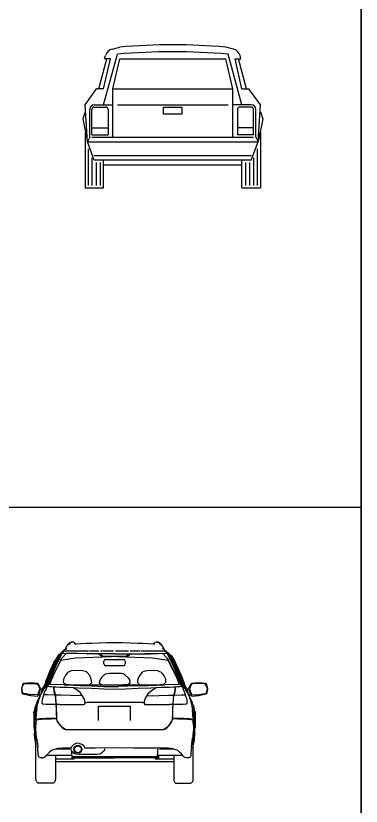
# Model space of a CAD drawing. Header units: millimetres. Extents: x 1343 to 64046, y 44602 to 77982.
# Drawn here: x 60244 to 64046, y 61253 to 69954 of the extents above; entities that cross this region are included whole.
import ezdxf

# ---------------------------------------------------------------- set-up
doc = ezdxf.new("R2010")
doc.units = ezdxf.units.MM
doc.layers.add('www.cad-blocks.net', color=7, linetype='Continuous')

# ---------------------------------------------------------------- blocks, each defined once
blk = doc.blocks.new('A$C6B9B52A8')
for p, q in [((323, 1528.5), (406.4, 1549.4)), ((1658.2, 1528.5), (1574.8, 1549.4)), ((177.8, 1092.2), (266.7, 1422.4)), ((228.6, 914.4), (381, 1473.2)), ((228.6, 1092.2), (304.8, 1422.4)), ((240.5, 1422.4), (249.5, 1456.2)), ((304.8, 1422.4), (240.5, 1422.4)), ((330.2, 1092.2), (406.4, 1422.4)), ((406.4, 1422.4), (1574.8, 1422.4)), ((1651, 1092.2), (1574.8, 1422.4)), ((1752.6, 914.4), (1600.2, 1473.2)), ((1752.6, 1092.2), (1676.4, 1422.4)), ((1676.4, 1422.4), (1740.7, 1422.4)), ((1803.4, 1092.2), (1714.5, 1422.4)), ((1740.7, 1422.4), (1731.7, 1456.2)), ((25.4, 914.4), (152.4, 1092.2)), ((228.6, 1092.2), (152.4, 1092.2)), ((330.2, 558.8), (330.2, 1092.2)), ((330.2, 1092.2), (1651, 1092.2)), ((1651, 558.8), (1651, 1092.2)), ((1752.6, 1092.2), (1828.8, 1092.2)), ((1955.8, 914.4), (1828.8, 1092.2)), ((50.8, 508), (25.4, 914.4)), ((127, 914.4), (330.2, 914.4)), ((127, 889), (254, 889)), ((381, 914.4), (1600.2, 914.4)), ((889, 889), (1092.2, 889)), ((889, 812.8), (889, 889)), ((1092.2, 889), (1092.2, 812.8)), ((1854.2, 914.4), (1651, 914.4)), ((1854.2, 889), (1727.2, 889)), ((1930.4, 508), (1955.8, 914.4)), ((25.4, 838.2), (0, 762)), ((76.2, 558.8), (76.2, 863.6)), ((101.6, 584.2), (101.6, 863.6)), ((279.4, 863.6), (279.4, 584.2)), ((1092.2, 812.8), (889, 812.8)), ((1701.8, 863.6), (1701.8, 584.2)), ((1879.6, 584.2), (1879.6, 863.6)), ((1905, 558.8), (1905, 863.6)), ((1955.8, 838.2), (1981.2, 762)), ((0, 762), (50.8, 508)), ((1981.2, 762), (1930.4, 508)), ((25.4, 609.6), (25.4, 0)), ((101.6, 660.4), (279.4, 660.4)), ((1879.6, 660.4), (1701.8, 660.4)), ((1955.8, 609.6), (1955.8, 0)), ((76.2, 558.8), (50.8, 508)), ((101.6, 584.2), (279.4, 584.2)), ((101.6, 558.8), (1879.6, 558.8)), ((1879.6, 584.2), (1701.8, 584.2)), ((1905, 558.8), (1930.4, 508)), ((127, 304.8), (50.8, 508)), ((50.8, 508), (1930.4, 508)), ((1854.2, 304.8), (1930.4, 508)), ((60.6, 431.8), (60.6, 25.4)), ((127, 355.6), (1854.2, 355.6)), ((1920.2, 431.8), (1920.2, 25.4)), ((98.5, 330.2), (98.5, 25.4)), ((1854.2, 304.8), (127, 304.8)), ((148.8, 279.4), (148.8, 25.4)), ((193, 279.4), (193, 25.4)), ((228.6, 0), (228.6, 304.8)), ((1752.6, 0), (1752.6, 304.8)), ((1790.9, 279.4), (1790.9, 25.4)), ((1835.5, 279.4), (1835.5, 25.4)), ((1879.6, 330.2), (1879.6, 25.4)), ((228.6, 254), (1752.6, 254)), ((25.4, 0), (228.6, 0)), ((1752.6, 0), (1955.8, 0))]:
    blk.add_line(p, q)
for centre, radius, start, end in [((990.6, -5156.2), 6731, 85.02089, 94.97911), ((347.6, 1430), 101.6, 104.03624, 165.06858), ((990.6, -5829.3), 7327.9, 85.22811, 94.77189), ((1633.6, 1430), 101.6, 14.93142, 75.96376), ((127, 863.6), 50.8, 90, 180), ((127, 863.6), 25.4, 90, 180), ((254, 863.6), 25.4, 0, 90), ((1727.2, 863.6), 25.4, 90, 180), ((1854.2, 863.6), 50.8, 0, 90), ((1854.2, 863.6), 25.4, 0, 90)]:
    blk.add_arc(centre, radius, start, end)
blk = doc.blocks.new('A$C1DDF630C')
at = {"linetype": 'Continuous'}
for p, q in [((490.2, 1496), (478.1, 1470.1)), ((486.9, 1475.9), (498.7, 1482.3)), ((495.2, 1504), (490.2, 1496)), ((495.2, 1504), (515.6, 1527.7)), ((514.5, 1533.2), (506.5, 1517.1)), ((514.5, 1533.2), (522.4, 1537.2)), ((519.9, 1530.8), (515.6, 1527.7)), ((526, 1542.9), (516.9, 1528.6)), ((523.5, 1532.2), (519.9, 1530.8)), ((530, 1533.8), (523.5, 1532.2)), ((534.9, 1543.6), (525.5, 1524.9)), ((546.4, 1551.4), (526, 1542.9)), ((534.9, 1543.6), (550.8, 1551)), ((552.5, 1552), (546.4, 1551.4)), ((556.1, 1552.6), (550.8, 1551)), ((553.3, 1551.8), (552.5, 1552)), ((574.6, 1553.7), (556.1, 1552.6)), ((574.6, 1553.7), (583, 1549.7)), ((583, 1549.7), (583.4, 1549.3)), ((593, 1527.5), (583.4, 1549.3)), ((589.1, 1540.4), (586.6, 1541.9)), ((596, 1532), (589.1, 1540.4)), ((602.9, 1527.6), (596, 1532)), ((656.9, 1533), (600.6, 1529.1)), ((713.5, 1536.3), (656.9, 1533)), ((769.6, 1538.4), (713.5, 1536.3)), ((853.8, 1540.9), (769.6, 1538.4)), ((938.1, 1543.2), (853.8, 1540.9)), ((1025.1, 1544.2), (938.1, 1543.2)), ((1112.1, 1543.2), (1025.1, 1544.2)), ((1196.4, 1540.9), (1112.1, 1543.2)), ((1280.5, 1538.4), (1196.4, 1540.9)), ((1336.7, 1536.3), (1280.5, 1538.4)), ((1393.2, 1533), (1336.7, 1536.3)), ((1449.6, 1529.1), (1393.2, 1533)), ((1454.1, 1532), (1447.2, 1527.6)), ((1461, 1540.4), (1454.1, 1532)), ((1466.7, 1549.3), (1457.1, 1527.4)), ((1463.5, 1541.9), (1461, 1540.4)), ((1466.7, 1549.3), (1467.1, 1549.7)), ((1480.9, 1554), (1467.1, 1549.7)), ((1497.8, 1550.9), (1480.9, 1554)), ((1497.7, 1552), (1495.3, 1551.3)), ((1503.7, 1551.4), (1497.7, 1552)), ((1497.8, 1550.9), (1515.2, 1543.6)), ((1524.1, 1542.9), (1503.7, 1551.4)), ((1524.4, 1525.4), (1515.2, 1543.6)), ((1526.6, 1532.2), (1520.2, 1533.8)), ((1533.2, 1528.6), (1524.1, 1542.9)), ((1526.6, 1532.2), (1530.3, 1530.8)), ((1527.9, 1537), (1535.7, 1533.2)), ((1530.3, 1530.8), (1534.5, 1527.7)), ((1549.2, 1510.3), (1534.5, 1527.7)), ((1543.7, 1516.9), (1535.7, 1533.2)), ((1554.9, 1504), (1539.6, 1521.7)), ((1558.1, 1478.6), (1551.4, 1482.3)), ((1554.9, 1504), (1559.9, 1496)), ((1572.1, 1470.1), (1559.9, 1496)), ((413.8, 1409.1), (335.4, 1250.9)), ((344.8, 1251.6), (421.9, 1407.4)), ((361.8, 1298.6), (415.9, 1406.7)), ((399.7, 1401.4), (389.6, 1383.5)), ((425.3, 1398), (396.3, 1349.9)), ((397.3, 1388.9), (402.3, 1394.2)), ((402.4, 1404.8), (399.7, 1401.4)), ((401.9, 1404.4), (399.7, 1401.4)), ((409.2, 1410.9), (401.9, 1404.4)), ((402.3, 1404.7), (401.9, 1404.4)), ((402.3, 1394.2), (408.4, 1400.1)), ((409.1, 1409.4), (402.4, 1404.8)), ((408.4, 1400.1), (410.1, 1401.6)), ((418.6, 1417.4), (409.1, 1409.4)), ((409.2, 1410.9), (420.7, 1419.9)), ((409.9, 1410.1), (425.6, 1424.4)), ((414.1, 1414.2), (419.9, 1419.2)), ((415.8, 1415.5), (419.8, 1419.1)), ((417.2, 1369.3), (439, 1412.8)), ((418.8, 1417.6), (418.6, 1417.4)), ((429.3, 1426.4), (418.8, 1417.6)), ((419.3, 1418.6), (433.3, 1431.6)), ((434.8, 1417), (421, 1406.7)), ((434.9, 1411.3), (425.3, 1398)), ((492.4, 1425.8), (427.3, 1353)), ((441, 1436.2), (429.3, 1426.4)), ((438.3, 1434), (429.3, 1426.4)), ((441.8, 1439.3), (433.3, 1431.6)), ((440.1, 1419.8), (434.8, 1417)), ((439.6, 1416.7), (434.9, 1411.3)), ((439.4, 1415.6), (434.9, 1411.3)), ((441.4, 1436.5), (438.3, 1434)), ((440.6, 1423.4), (439, 1412.8)), ((440.6, 1423.4), (441.1, 1424.4)), ((441.1, 1424.4), (448.7, 1425.8)), ((443.3, 1438.1), (441.4, 1436.6)), ((449.7, 1446.5), (441.8, 1439.3)), ((450.2, 1443.6), (443.3, 1438.1)), ((447, 1441.2), (444.2, 1438.9)), ((450.5, 1443.8), (447, 1441.2)), ((448.7, 1425.8), (449, 1425.8)), ((448.8, 1425.8), (450.7, 1429.5)), ((457.3, 1453.3), (449.7, 1446.5)), ((455.6, 1447.9), (450.4, 1443.8)), ((450.7, 1429.5), (466.6, 1454)), ((450.7, 1429.5), (482.1, 1429.3)), ((466.6, 1454), (455.6, 1447.9)), ((459.1, 1450.3), (456.5, 1448.3)), ((464, 1459.1), (457.3, 1453.3)), ((466.6, 1454), (459.1, 1450.3)), ((474.1, 1467.2), (464, 1459.1)), ((466.6, 1454), (471.5, 1454)), ((467.9, 1454), (466.6, 1454)), ((469.7, 1454), (467.9, 1454)), ((469.9, 1454), (469.7, 1454)), ((470.1, 1454), (469.9, 1454)), ((471.1, 1454), (470.1, 1454)), ((471.5, 1454), (471.1, 1454)), ((473.7, 1454), (471.5, 1454)), ((475.9, 1453.9), (473.7, 1454)), ((480.3, 1471.8), (474.1, 1467.2)), ((478.6, 1453.9), (475.9, 1453.9)), ((481.9, 1453.8), (478.6, 1453.9)), ((480.2, 1471.7), (481.4, 1473.3)), ((486.9, 1475.9), (480.3, 1471.8)), ((486.1, 1453.8), (481.9, 1453.8)), ((482.1, 1429.3), (489.8, 1427.8)), ((491.7, 1453.8), (486.1, 1453.8)), ((489.8, 1427.8), (492.4, 1425.8)), ((501.8, 1453.7), (491.7, 1453.8)), ((512.8, 1425.8), (492.4, 1425.8)), ((515.7, 1453.6), (501.8, 1453.7)), ((620.8, 1425.8), (512.8, 1425.8)), ((534, 1453.6), (515.7, 1453.6)), ((553.8, 1453.5), (534, 1453.6)), ((574.9, 1453.5), (553.8, 1453.5)), ((602, 1453.4), (580.1, 1453.5)), ((594.8, 1381.3), (991.8, 1393.9)), ((611.4, 1453.4), (602, 1453.4)), ((621, 1453.4), (611.4, 1453.4)), ((732.1, 1425.5), (620.8, 1425.8)), ((630.7, 1453.3), (621, 1453.4)), ((665.6, 1453.3), (630.7, 1453.3)), ((701.1, 1453.2), (665.6, 1453.3)), ((736.1, 1453.1), (701.1, 1453.2)), ((723.3, 1425.5), (729.6, 1425.5)), ((1023.6, 1425.5), (732.1, 1425.5)), ((737.1, 1453.1), (736.1, 1453.1)), ((827.2, 1452.9), (748.7, 1453.1)), ((851.8, 1452.9), (827.2, 1452.9)), ((873.9, 1401.1), (849.3, 1425.5)), ((892.8, 1399.4), (855, 1425.5)), ((886.4, 1452.9), (869.6, 1452.9)), ((881.1, 1396.8), (873.9, 1401.1)), ((890.8, 1395.1), (881.1, 1396.8)), ((945.8, 1394.3), (890.8, 1395.1)), ((923, 1452.9), (892.6, 1452.9)), ((892.8, 1399.4), (993.3, 1397)), ((892.9, 1399.4), (892.8, 1399.4)), ((1012.2, 1452.9), (923, 1452.9)), ((1025.2, 1393.5), (945.8, 1394.3)), ((993.3, 1397), (1154.6, 1398.3)), ((1023.6, 1425.5), (1315.1, 1425.5)), ((1104.7, 1394.3), (1025.2, 1393.5)), ((1127.1, 1452.9), (1034.6, 1452.9)), ((1057, 1393.8), (1442.7, 1380.9)), ((1159.6, 1395.1), (1104.7, 1394.3)), ((1158.2, 1452.9), (1127.1, 1452.9)), ((1194.8, 1425.5), (1155.4, 1398.8)), ((1169.4, 1396.8), (1159.6, 1395.1)), ((1179.8, 1452.9), (1163.7, 1452.9)), ((1176.6, 1401.1), (1169.4, 1396.8)), ((1201.1, 1425.5), (1176.6, 1401.1)), ((1222.9, 1452.9), (1196.5, 1452.9)), ((1303.1, 1453.1), (1222.9, 1452.9)), ((1314.1, 1453.1), (1313.3, 1453.1)), ((1349, 1453.2), (1314.1, 1453.1)), ((1315.1, 1425.5), (1422.2, 1425.6)), ((1384.5, 1453.3), (1349, 1453.2)), ((1508, 1425.7), (1356.4, 1425.7)), ((1419.4, 1453.3), (1384.5, 1453.3)), ((1429.2, 1453.4), (1419.4, 1453.3)), ((1438.8, 1453.4), (1429.2, 1453.4)), ((1448.1, 1453.4), (1438.8, 1453.4)), ((1469.9, 1453.5), (1448.1, 1453.4)), ((1496.3, 1453.5), (1475.4, 1453.5)), ((1516.1, 1453.6), (1496.3, 1453.5)), ((1557.6, 1425.8), (1508, 1425.7)), ((1520.1, 1453.6), (1516.1, 1453.6)), ((1534.5, 1453.6), (1522, 1453.6)), ((1548.3, 1453.7), (1534.5, 1453.6)), ((1558.5, 1453.8), (1548.3, 1453.7)), ((1557.7, 1425.8), (1557.6, 1425.8)), ((1557.7, 1425.8), (1559.7, 1427.3)), ((1622.8, 1353), (1557.7, 1425.8)), ((1563.3, 1475.9), (1558.1, 1478.6)), ((1564, 1453.8), (1558.5, 1453.8)), ((1560.6, 1427.8), (1568, 1429.3)), ((1569.9, 1471.8), (1563.3, 1475.9)), ((1568.3, 1453.8), (1564, 1453.8)), ((1568, 1429.3), (1599.4, 1429.5)), ((1571.5, 1453.9), (1568.3, 1453.8)), ((1576, 1467.2), (1569.9, 1471.8)), ((1574.2, 1453.9), (1571.5, 1453.9)), ((1572.6, 1453.9), (1583.4, 1454)), ((1576.5, 1454), (1574.2, 1453.9)), ((1576, 1467.2), (1586.1, 1459.1)), ((1578.6, 1454), (1576.5, 1454)), ((1578.6, 1454), (1583.4, 1454)), ((1579, 1454), (1578.6, 1454)), ((1580, 1454), (1579, 1454)), ((1580.2, 1454), (1580, 1454)), ((1580.4, 1454), (1580.2, 1454)), ((1582.2, 1454), (1580.4, 1454)), ((1583.6, 1454), (1582.2, 1454)), ((1583.4, 1454), (1583.6, 1454)), ((1583.5, 1453.9), (1583.4, 1454)), ((1583.4, 1454), (1599.3, 1429.5)), ((1583.6, 1454), (1594.5, 1447.9)), ((1583.6, 1454), (1599.3, 1429.5)), ((1591.1, 1450.3), (1583.6, 1454)), ((1592.8, 1453.3), (1586.1, 1459.1)), ((1593.6, 1448.3), (1591.1, 1450.3)), ((1592.8, 1453.3), (1600.5, 1446.5)), ((1594.5, 1447.9), (1599.7, 1443.8)), ((1599.4, 1429.5), (1601.4, 1425.8)), ((1603.2, 1441.2), (1599.7, 1443.8)), ((1599.9, 1443.6), (1606.9, 1438.1)), ((1600.5, 1446.5), (1608.4, 1439.3)), ((1601.5, 1425.8), (1601.1, 1425.8)), ((1609.1, 1424.4), (1601.5, 1425.8)), ((1606, 1438.9), (1603.2, 1441.2)), ((1606.9, 1438.1), (1608.8, 1436.5)), ((1608.4, 1439.3), (1616.9, 1431.6)), ((1611.8, 1434), (1608.8, 1436.5)), ((1609.1, 1436.2), (1620.8, 1426.4)), ((1609.5, 1423.4), (1609.1, 1424.4)), ((1609.5, 1423.4), (1611.2, 1412.8)), ((1624.8, 1398), (1611.1, 1413.2)), ((1632.9, 1369.3), (1611.2, 1412.8)), ((1620.8, 1426.4), (1611.8, 1434)), ((1615.3, 1417), (1629.1, 1406.7)), ((1624.5, 1424.4), (1616.9, 1431.6)), ((1631.4, 1417.6), (1620.8, 1426.4)), ((1624.5, 1424.4), (1632.6, 1417)), ((1653.9, 1349.9), (1624.8, 1398)), ((1705.4, 1251.6), (1628.2, 1407.4)), ((1636, 1414.2), (1631, 1418.5)), ((1634.4, 1415.5), (1631.3, 1418.2)), ((1631.9, 1417.2), (1631.4, 1417.6)), ((1631.9, 1417.2), (1640.7, 1409.6)), ((1640.9, 1410.9), (1633.7, 1416.2)), ((1634.3, 1406.7), (1675.1, 1327.2)), ((1636.3, 1409.1), (1714.7, 1250.9)), ((1640.1, 1401.6), (1641.8, 1400.1)), ((1641.1, 1409.3), (1640.7, 1409.6)), ((1648.3, 1404.4), (1640.9, 1410.9)), ((1641, 1409.4), (1641.1, 1409.4)), ((1641.1, 1409.4), (1647.8, 1404.8)), ((1641.8, 1400.1), (1647.9, 1394.2)), ((1647.8, 1404.8), (1650.5, 1401.4)), ((1648.3, 1404.4), (1647.8, 1404.7)), ((1647.9, 1394.2), (1652.8, 1388.9)), ((1650.5, 1401.4), (1648.3, 1404.4)), ((1650.5, 1401.4), (1660.6, 1383.5)), ((345.9, 1307.6), (317.3, 1244.8)), ((344.3, 1300.7), (361.5, 1335)), ((361.9, 1340.9), (345.9, 1307.6)), ((347.8, 1289.3), (377.4, 1354.3)), ((354.4, 1192.2), (433.5, 1352.2)), ((361.5, 1335), (377.7, 1358.1)), ((385.8, 1376.4), (361.9, 1340.9)), ((374.6, 1280.4), (417.2, 1369.3)), ((386.1, 1372), (377.4, 1354.3)), ((377.7, 1358.1), (386.1, 1372)), ((389.4, 1317.5), (379.2, 1296.2)), ((389.6, 1383.5), (383.2, 1371.6)), ((386.1, 1372), (390.5, 1379.8)), ((396.3, 1331.4), (389.4, 1317.5)), ((396.3, 1349.9), (408.9, 1351.9)), ((398.8, 1336.3), (396.3, 1331.4)), ((405.2, 1344.4), (398.8, 1336.3)), ((432.5, 1355.7), (594.8, 1381.3)), ((433.5, 1352.2), (442, 1369.4)), ((906.3, 1313.3), (906.3, 1342.1)), ((926.3, 1362.1), (1018.1, 1362.1)), ((1018.1, 1362.1), (1122.9, 1362.1)), ((1142.9, 1342.1), (1142.9, 1313.3)), ((1442.7, 1380.9), (1617.9, 1355.2)), ((1601.6, 1376.7), (1613.7, 1352.2)), ((1619.1, 1353.3), (1611.3, 1365.8)), ((1613.7, 1352.2), (1692.8, 1192.2)), ((1655.2, 1281.6), (1619.1, 1353.3)), ((1675.6, 1280.4), (1632.9, 1369.3)), ((1641.4, 1351.8), (1653.9, 1349.9)), ((1651.3, 1336.3), (1644.9, 1344.4)), ((1653.9, 1331.4), (1651.3, 1336.3)), ((1660.8, 1317.5), (1653.9, 1331.4)), ((1730.2, 1225.9), (1655.5, 1389)), ((1660.6, 1383.5), (1664.4, 1376.4)), ((1671, 1296.2), (1660.8, 1317.5)), ((1664, 1372), (1672.4, 1358.1)), ((1664.4, 1376.4), (1688.2, 1340.9)), ((1672.4, 1358.1), (1688.6, 1335)), ((1675.1, 1327.2), (1700.1, 1273.4)), ((1688.2, 1340.9), (1704.3, 1307.6)), ((1688.6, 1335), (1705.9, 1300.7)), ((1704.3, 1307.6), (1732.9, 1244.8)), ((320, 1225.9), (238.5, 1025)), ((254.7, 1054.4), (335.4, 1250.9)), ((271.5, 1073.4), (344.8, 1251.6)), ((317.3, 1244.8), (281.8, 1158)), ((320, 1225.9), (347.8, 1289.3)), ((329.8, 1176.1), (374.6, 1280.4)), ((347.3, 1223.6), (337.6, 1199.5)), ((357.1, 1247.1), (347.3, 1223.6)), ((366.7, 1269), (357.1, 1247.1)), ((379.2, 1296.2), (366.7, 1269)), ((479.8, 1178.6), (514.7, 1220.8)), ((525.4, 1227.2), (514.7, 1220.8)), ((548.1, 1235.4), (525.4, 1227.2)), ((591.8, 1239.3), (548.1, 1235.4)), ((670, 1237.2), (591.8, 1239.3)), ((714.9, 1226.6), (670, 1237.2)), ((714.9, 1226.6), (724.1, 1220)), ((751.8, 1184), (724.1, 1220)), ((1122.9, 1293.3), (926.3, 1293.3)), ((1326.1, 1220), (1297.7, 1183.1)), ((1326.1, 1220), (1335.3, 1226.6)), ((1380.1, 1237.2), (1335.3, 1226.6)), ((1458.4, 1239.3), (1380.1, 1237.2)), ((1502, 1235.4), (1458.4, 1239.3)), ((1524.8, 1227.2), (1502, 1235.4)), ((1535.4, 1220.8), (1524.8, 1227.2)), ((1535.4, 1220.8), (1570.3, 1178.6)), ((1701.6, 1180), (1655.2, 1281.6)), ((1683.5, 1269), (1671, 1296.2)), ((1720.3, 1176.1), (1675.6, 1280.4)), ((1693, 1247.1), (1683.5, 1269)), ((1702.8, 1223.6), (1693, 1247.1)), ((1712.5, 1199.5), (1702.8, 1223.6)), ((1778.7, 1073.4), (1705.4, 1251.6)), ((1795.5, 1054.3), (1714.7, 1250.9)), ((1721.8, 1264.2), (1735.4, 1232.6)), ((1811.6, 1025), (1730.2, 1225.9)), ((1732.9, 1244.8), (1768.4, 1158)), ((1760, 1174.9), (1735.4, 1232.6)), ((267.7, 1118.6), (281.8, 1158)), ((297.6, 1088.6), (314.6, 1132.8)), ((299, 1103.5), (329.8, 1176.1)), ((350.5, 1184.2), (317.1, 1105.6)), ((337.6, 1199.5), (328.5, 1175.7)), ((350.5, 1184.2), (354.4, 1192.2)), ((462.5, 1141.1), (460.6, 1112)), ((462.5, 1141.1), (479.8, 1178.6)), ((764.3, 1156.2), (751.8, 1184)), ((775.7, 1108.8), (764.3, 1156.2)), ((862.3, 1135.1), (855.9, 1107.4)), ((879.5, 1163.5), (862.3, 1135.1)), ((910.2, 1193.5), (879.5, 1163.5)), ((910.2, 1193.5), (920.1, 1198.8)), ((967.8, 1207.4), (920.1, 1198.8)), ((1053.5, 1209.2), (967.8, 1207.4)), ((1100.8, 1206), (1053.5, 1209.2)), ((1125.4, 1199.4), (1100.8, 1206)), ((1136.9, 1194.1), (1125.4, 1199.4)), ((1136.9, 1194.1), (1174.8, 1159.9)), ((1174.8, 1159.9), (1193.3, 1129.9)), ((1282, 1148.6), (1276, 1114)), ((1297.7, 1183.1), (1282, 1148.6)), ((1282.6, 1150.9), (1285.5, 1156.3)), ((1570.3, 1178.6), (1587.4, 1141.8)), ((1589.6, 1112), (1587.4, 1141.8)), ((1692.8, 1192.2), (1717.8, 1141.6)), ((1733.1, 1105.6), (1701.6, 1180)), ((1721.6, 1175.7), (1712.5, 1199.5)), ((1751.1, 1103.5), (1720.3, 1176.1)), ((1733.8, 1144.3), (1721.6, 1175.7)), ((1760, 1174.9), (1782.5, 1118.6)), ((1768.4, 1158), (1799.4, 1073.7)), ((13.8, 1089.8), (0, 1040.2)), ((3.7, 1048.9), (27.8, 1093.2)), ((10.1, 999.2), (3.7, 1048.9)), ((25.6, 1098.4), (13.8, 1089.8)), ((97.7, 1103.5), (25.6, 1098.4)), ((27.8, 1093.2), (100.3, 1098.3)), ((141.4, 1102), (97.7, 1103.5)), ((100.3, 1098.3), (169.7, 1092.5)), ((179.8, 1095.9), (141.4, 1102)), ((169.7, 1092.5), (183.2, 1083.2)), ((187.7, 1089.5), (179.8, 1095.9)), ((183.2, 1083.2), (202.1, 1038.1)), ((206.4, 1052.5), (187.7, 1089.5)), ((209.2, 1035.7), (206.4, 1052.5)), ((233.1, 1046), (215.1, 996.5)), ((252, 1076), (233.1, 1046)), ((235.5, 1027), (258, 1084.2)), ((235.5, 1027), (252, 1076)), ((244.8, 1036.4), (256.4, 1057.6)), ((251.5, 1043.5), (255.5, 1047.7)), ((267.7, 1118.6), (252, 1076)), ((255.5, 1047.7), (259.2, 1050.8)), ((256.4, 1057.6), (269.4, 1072.2)), ((259.2, 1050.8), (265.3, 1054.9)), ((265.3, 1054.9), (271.7, 1059)), ((269.4, 1072.2), (297.5, 1088.6)), ((286, 1066.5), (270.3, 1039)), ((271.7, 1059), (278.7, 1063)), ((278.7, 1063), (286, 1066.5)), ((286, 1066.5), (290, 1067.5)), ((290, 1067.5), (297.7, 1088.6)), ((290, 1067.5), (296.7, 1066.8)), ((293, 1086.7), (299, 1103.5)), ((296.7, 1066.8), (307.1, 1065.4)), ((303.3, 1088.6), (297.7, 1088.6)), ((311.4, 1088.5), (303.3, 1088.6)), ((307.1, 1065.4), (328.4, 1063.3)), ((317.1, 1105.6), (311.8, 1088.6)), ((312.7, 1091.4), (326.8, 1089.8)), ((326.8, 1089.8), (358.4, 1087.2)), ((328.4, 1063.3), (351.4, 1060.6)), ((351.4, 1060.6), (358, 1004)), ((366.3, 1000.6), (356.6, 1060.6)), ((356.6, 1060.6), (381.5, 1060.3)), ((468.8, 1083.2), (358.4, 1087.2)), ((381.5, 1060.3), (421.7, 1058.7)), ((421.7, 1058.7), (507.1, 1055.3)), ((460.6, 1112), (484.6, 1090.1)), ((468.8, 1083.2), (574.6, 1079.2)), ((484.6, 1090.1), (528.9, 1085.9)), ((507.1, 1055.3), (626.7, 1050.6)), ((528.9, 1085.9), (597.1, 1082.6)), ((620.3, 1021.6), (566.9, 1052.9)), ((574.6, 1079.2), (646.5, 1076.3)), ((612.7, 1078.6), (588.3, 1078.6)), ((597.1, 1082.6), (670, 1082.8)), ((708.2, 1078.6), (612.7, 1078.6)), ((626.7, 1050.6), (769.9, 1044.3)), ((646.5, 1076.3), (774.5, 1070.6)), ((670, 1082.8), (752.5, 1088.1)), ((810.2, 1078.6), (708.2, 1078.6)), ((752.5, 1088.1), (775.7, 1108.8)), ((769.9, 1044.3), (905.3, 1039)), ((774.5, 1070.6), (908.2, 1065.2)), ((916.5, 1078.6), (810.2, 1078.6)), ((855.9, 1107.4), (855.5, 1104)), ((855.5, 1104), (879.3, 1086.3)), ((879.3, 1086.3), (965.7, 1082.1)), ((908.5, 1065.1), (1066.9, 1063.5)), ((1025.1, 1078.6), (916.5, 1078.6)), ((965.7, 1082.1), (1049.9, 1081.9)), ((1133.6, 1078.6), (1025.1, 1078.6)), ((1049.9, 1081.9), (1121.7, 1084.5)), ((1275.6, 1070.6), (1067.2, 1063.5)), ((1121.7, 1084.5), (1169.6, 1088)), ((1240, 1078.6), (1133.6, 1078.6)), ((1144.9, 1039), (1280.2, 1044.3)), ((1169.6, 1088), (1196, 1104.2)), ((1196, 1104.2), (1193.3, 1129.9)), ((1342, 1078.6), (1240, 1078.6)), ((1276, 1114), (1275.6, 1109.8)), ((1275.6, 1109.8), (1297.6, 1088.1)), ((1275.6, 1070.6), (1403.6, 1076.3)), ((1280.2, 1044.3), (1423.5, 1050.6)), ((1297.6, 1088.1), (1380.1, 1082.8)), ((1437.4, 1078.6), (1342, 1078.6)), ((1380.1, 1082.8), (1453, 1082.6)), ((1403.6, 1076.3), (1489, 1079.7)), ((1423.5, 1050.6), (1543.1, 1055.3)), ((1430.8, 1021.6), (1484.3, 1052.9)), ((1462.4, 1078.6), (1437.4, 1078.6)), ((1453, 1082.6), (1521.3, 1085.9)), ((1489, 1079.7), (1581.3, 1083.2)), ((1521.3, 1085.9), (1565.5, 1090.1)), ((1543.1, 1055.3), (1628.4, 1058.7)), ((1565.5, 1090.1), (1589.6, 1112)), ((1692.2, 1087.2), (1581.3, 1083.2)), ((1628.4, 1058.7), (1668.6, 1060.3)), ((1668.6, 1060.3), (1693.5, 1060.6)), ((1693.5, 1060.6), (1683.9, 1000.6)), ((1692.1, 1004), (1698.7, 1060.6)), ((1692.2, 1087.2), (1723.3, 1089.8)), ((1698.7, 1060.6), (1721.7, 1063.3)), ((1721.7, 1063.3), (1743, 1065.4)), ((1723.3, 1089.8), (1737.5, 1091.4)), ((1738.4, 1088.5), (1733.1, 1105.6)), ((1746.8, 1088.6), (1738.6, 1088.5)), ((1743, 1065.4), (1753.4, 1066.8)), ((1747, 1088.6), (1746.8, 1088.6)), ((1746.9, 1088.6), (1747.2, 1088.6)), ((1752.5, 1088.6), (1747.2, 1088.6)), ((1757.1, 1086.7), (1751.1, 1103.5)), ((1752.5, 1088.6), (1760.1, 1067.5)), ((1752.6, 1088.6), (1780.7, 1072.2)), ((1753.4, 1066.8), (1760.2, 1067.5)), ((1760.1, 1067.5), (1759.9, 1068.2)), ((1760.2, 1067.5), (1764.1, 1066.5)), ((1784, 1031.3), (1764.1, 1066.5)), ((1764.1, 1066.5), (1771.5, 1063)), ((1771.5, 1063), (1778.4, 1059)), ((1778.4, 1059), (1784.9, 1054.9)), ((1780.7, 1072.2), (1793.5, 1057.9)), ((1798.2, 1075.6), (1782.5, 1118.6)), ((1784.9, 1054.9), (1791, 1050.8)), ((1791, 1050.8), (1794.6, 1047.7)), ((1791.3, 1084), (1791.3, 1075.1)), ((1792.2, 1084.2), (1815, 1026)), ((1817.1, 1046), (1792.3, 1084.8)), ((1793.5, 1057.9), (1805.4, 1036.4)), ((1794.6, 1047.7), (1798.6, 1043.5)), ((1798.2, 1075.6), (1815, 1026)), ((1835, 996.5), (1817.1, 1046)), ((1843.7, 1052.5), (1841, 1035.7)), ((1862.4, 1089.5), (1843.7, 1052.5)), ((1867, 1083.2), (1848, 1038.1)), ((1870.3, 1095.9), (1862.4, 1089.5)), ((1880.5, 1092.5), (1867, 1083.2)), ((1908.8, 1102), (1870.3, 1095.9)), ((1949.9, 1098.3), (1880.5, 1092.5)), ((1952.4, 1103.5), (1908.8, 1102)), ((2022.4, 1093.2), (1949.9, 1098.3)), ((2024.5, 1098.4), (1952.4, 1103.5)), ((2046.4, 1048.9), (2022.4, 1093.2)), ((2036.3, 1089.8), (2024.5, 1098.4)), ((2050.1, 1040.2), (2036.3, 1089.8)), ((2040.1, 999.2), (2046.4, 1048.9)), ((0, 1040.2), (5.7, 995.7)), ((5.7, 995.7), (16.5, 983.5)), ((23, 986.6), (10.1, 999.2)), ((16.5, 983.5), (101.4, 966.8)), ((96.3, 974.7), (23, 986.6)), ((178.3, 974.3), (96.3, 974.7)), ((101.4, 966.8), (176, 959.7)), ((176, 959.7), (189.8, 973.4)), ((202.1, 1038.1), (178.3, 974.3)), ((189.8, 973.4), (209.2, 1035.7)), ((190, 973.9), (210.2, 973.9)), ((192.5, 935.7), (210.2, 973.9)), ((196.4, 930.3), (208.4, 966.9)), ((227.7, 1034), (208.6, 1034)), ((222.9, 1000), (209.6, 969.4)), ((213.1, 980), (210.2, 973.9)), ((215.9, 985.4), (213.1, 980)), ((215.1, 996.5), (213.8, 981.3)), ((220.2, 995.3), (219.5, 993.7)), ((221.1, 996.9), (220.2, 995.3)), ((221.9, 998.5), (221.1, 996.9)), ((241.4, 1029.5), (221.9, 998.5)), ((242.6, 1031.1), (222.9, 1000)), ((228.7, 1034), (227.7, 1034)), ((238.7, 1034), (229.5, 1034)), ((238.7, 1034), (232.4, 1015.2)), ((232.6, 1015.6), (235.5, 1027)), ((250.2, 995), (234.2, 943.3)), ((237.4, 1022.2), (237.9, 1023.2)), ((237.9, 1023.2), (239.1, 1025.7)), ((240, 1027.3), (244.8, 1036.4)), ((241.2, 1028.5), (242.6, 1031.1)), ((241.4, 1029.5), (242.6, 1031.1)), ((242.6, 1031.1), (244.1, 1033.4)), ((284.8, 972.6), (243.6, 973.6)), ((244.1, 1033.4), (246.6, 1037.3)), ((246.6, 1037.3), (248.8, 1040.4)), ((248.8, 1040.4), (251.5, 1043.5)), ((258.2, 1012.6), (250.2, 995)), ((258.2, 1012.6), (261.5, 1019.8)), ((270.3, 1039), (261.5, 1019.8)), ((362.4, 970.1), (284.8, 972.6)), ((358, 1004), (371.4, 960.2)), ((433.7, 968.8), (362.4, 970.1)), ((376.6, 960.2), (366.3, 1000.6)), ((371.4, 960.2), (375.8, 928.5)), ((380, 928), (376.6, 960.2)), ((538.8, 966.3), (433.7, 968.8)), ((669.7, 961.4), (538.8, 966.3)), ((650.8, 994), (620.3, 1021.6)), ((688.5, 928.7), (650.8, 994)), ((905.3, 1039), (1025.1, 1036.6)), ((1025.1, 1036.6), (1144.9, 1039)), ((1362.6, 928.7), (1400.4, 994)), ((1381.5, 961.4), (1512.4, 966.3)), ((1400.4, 994), (1430.8, 1021.6)), ((1512.4, 966.3), (1617.5, 968.8)), ((1617.5, 968.8), (1688.8, 970.1)), ((1673.6, 960.2), (1670.1, 928)), ((1683.9, 1000.6), (1673.6, 960.2)), ((1674.4, 928.5), (1678.8, 960.2)), ((1678.8, 960.2), (1692.1, 1004)), ((1688.8, 970.1), (1766.4, 972.6)), ((1766.4, 972.6), (1806.2, 973.6)), ((1799.9, 995), (1784, 1031.3)), ((1798.6, 1043.5), (1801.4, 1040.4)), ((1814.1, 946.7), (1799.9, 995)), ((1801.4, 1040.4), (1803.5, 1037.3)), ((1803.5, 1037.3), (1806.1, 1033.4)), ((1805.4, 1036.4), (1810.1, 1027.4)), ((1824.9, 1001.5), (1806.1, 1033.4)), ((1828.2, 998.5), (1810.1, 1027.4)), ((1820.6, 1034), (1811.4, 1034)), ((1817.7, 1015.2), (1811.4, 1034)), ((1815, 1026), (1817.6, 1015.4)), ((1822.4, 1034), (1821.4, 1034)), ((1841.5, 1034), (1822.4, 1034)), ((1841.8, 966.9), (1824.9, 1001.5)), ((1829.1, 996.9), (1828.2, 998.5)), ((1829.9, 995.3), (1829.1, 996.9)), ((1830.7, 993.7), (1829.9, 995.3)), ((1834.3, 985.4), (1830.7, 993.7)), ((1837, 980), (1834.3, 985.4)), ((1836.4, 981.3), (1835, 996.5)), ((1840, 973.9), (1837, 980)), ((1840, 973.9), (1857.7, 935.7)), ((1840, 973.9), (1860.2, 973.9)), ((1841, 1035.7), (1860.3, 973.4)), ((1841.8, 966.9), (1853.7, 930.3)), ((1848, 1038.1), (1871.8, 974.3)), ((1860.3, 973.4), (1874.1, 959.7)), ((1871.8, 974.3), (1953.8, 974.7)), ((1874.1, 959.7), (1948.8, 966.8)), ((1948.8, 966.8), (2033.6, 983.5)), ((1953.8, 974.7), (2027.1, 986.6)), ((2027.1, 986.6), (2040.1, 999.2)), ((2033.6, 983.5), (2044.5, 995.7)), ((2044.5, 995.7), (2050.1, 1040.2)), ((164.3, 871), (159.1, 860.4)), ((171.5, 884.8), (164.3, 871)), ((164.7, 871.6), (177.8, 903.3)), ((168, 883.2), (166.3, 875.6)), ((176.2, 893.9), (166.6, 868.4)), ((174.5, 902.4), (168, 883.2)), ((179.2, 886.2), (170.6, 851)), ((173.3, 888.4), (171.5, 884.8)), ((171.8, 865.3), (176.6, 886.2)), ((174.4, 890.5), (173.3, 888.4)), ((176.2, 893.9), (174.4, 890.5)), ((181.4, 916), (174.5, 902.4)), ((179.8, 900.8), (176.2, 893.9)), ((176.6, 886.2), (184.2, 901.5)), ((181.4, 902.5), (176.9, 887.8)), ((181.6, 912.4), (177.8, 903.3)), ((178.3, 866.1), (180.9, 875.5)), ((190.6, 931.8), (178.6, 898.4)), ((180.3, 889.4), (179.2, 886.2)), ((180.9, 875.5), (187.2, 897.8)), ((185.6, 921.1), (181.4, 916)), ((187.9, 926.2), (181.6, 912.4)), ((181.8, 904.4), (192.5, 935.7)), ((191.7, 923.6), (184.2, 901.5)), ((188.9, 928.3), (187.9, 926.2)), ((189.9, 930.3), (188.9, 928.3)), ((189.9, 930.3), (190.6, 931.8)), ((191.2, 933), (190.6, 931.8)), ((190.6, 931.7), (190.6, 931.8)), ((191.2, 933), (192.4, 935.6)), ((191.2, 933), (191.2, 933)), ((192.3, 924.5), (191.7, 923.6)), ((191.9, 934.4), (192.4, 935.5)), ((192.5, 924.9), (196.4, 930.3)), ((227.8, 918.7), (225.2, 881.4)), ((225.2, 881.4), (225.3, 881.3)), ((231.6, 873.2), (225.3, 881.3)), ((234.2, 943.3), (227.8, 918.7)), ((231.3, 873.8), (232.1, 872.9)), ((232.1, 872.9), (247, 869.6)), ((375.8, 928.5), (379.9, 865.7)), ((384.2, 865.9), (380, 928)), ((699.6, 889), (688.5, 928.7)), ((698.4, 868.9), (699.6, 889)), ((699.6, 889), (716.5, 887.4)), ((705.8, 888.5), (705.8, 888.4)), ((716.5, 887.4), (720.6, 886.9)), ((788, 888.2), (720.6, 886.9)), ((907.9, 887.8), (788, 888.2)), ((1025.1, 887.8), (907.9, 887.8)), ((1142.3, 887.8), (1025.1, 887.8)), ((1262.2, 888.2), (1142.3, 887.8)), ((1329.6, 886.9), (1262.2, 888.2)), ((1329.6, 886.9), (1333.6, 887.4)), ((1333.6, 887.4), (1350.5, 889)), ((1344.4, 888.4), (1344.3, 888.5)), ((1350.5, 889), (1354.3, 866.6)), ((1351.6, 889), (1362.6, 928.7)), ((1670.1, 928), (1665.9, 865.9)), ((1670.2, 865.7), (1674.4, 928.5)), ((1803.1, 869.6), (1818.1, 872.9)), ((1822.3, 918.9), (1814.1, 946.7)), ((1824.9, 881.3), (1818.1, 872.9)), ((1825, 881.4), (1822.3, 918.9)), ((1824.9, 881.3), (1825, 881.4)), ((1853.7, 930.3), (1857.7, 924.9)), ((1868.6, 912.4), (1856.7, 937.9)), ((1869.6, 902), (1857.7, 935.7)), ((1857.7, 924.9), (1869.6, 890.4)), ((1862.9, 897.8), (1871.9, 866.1)), ((1868.7, 916), (1864.6, 921.1)), ((1875.7, 902.4), (1868.7, 916)), ((1880.1, 846.2), (1869.6, 890.4)), ((1882.1, 883.2), (1875.7, 902.4)), ((1883.8, 875.6), (1882.1, 883.2)), ((1891.1, 860.4), (1883.8, 875.6)), ((136.3, 778.4), (141.3, 794.5)), ((141.3, 794.5), (147.3, 796.6)), ((146.2, 781.7), (148.1, 808.1)), ((148.1, 808.1), (151.5, 832.8)), ((159.6, 792.9), (148.7, 771.6)), ((151.5, 832.8), (157, 855.8)), ((151.7, 798), (151.8, 799.9)), ((152.6, 795), (151.7, 798)), ((151.8, 799.9), (152, 802)), ((152, 802), (152.5, 807.5)), ((152.5, 807.5), (154.7, 824.3)), ((153.5, 781), (154.1, 790.6)), ((154.1, 790.6), (156.7, 816.1)), ((154.7, 824.3), (158.2, 845.4)), ((156.7, 816.1), (161.1, 844)), ((159.1, 860.4), (157, 855.8)), ((162, 862), (158.2, 845.4)), ((167.7, 811.2), (159.6, 792.9)), ((161.1, 844.6), (160.8, 842.4)), ((167.4, 870.1), (161.1, 844.6)), ((163.2, 801), (163.8, 808.6)), ((165.8, 800.1), (163.5, 761)), ((163.8, 808.6), (168.9, 841.3)), ((165.8, 800.1), (171.2, 831.4)), ((168.6, 848.7), (171.8, 865.3)), ((169.5, 844.6), (170.6, 851)), ((171.2, 831.4), (173.6, 845.1)), ((173.6, 845.1), (178.3, 866.1)), ((273.7, 867.6), (247, 869.6)), ((300.5, 866.3), (273.7, 867.6)), ((335.6, 866), (300.5, 866.3)), ((379.9, 865.7), (335.6, 866)), ((379.9, 865.7), (381.9, 814.9)), ((381.9, 814.9), (383.2, 761.6)), ((420.3, 866), (384.2, 865.9)), ((386.7, 815), (384.2, 865.9)), ((388.4, 761.7), (386.7, 815)), ((420.3, 866), (460.8, 866.1)), ((460.8, 866.1), (511.6, 866.2)), ((511.6, 866.2), (563.3, 866.3)), ((563.3, 866.3), (618.8, 866.5)), ((618.8, 866.5), (675.1, 866.6)), ((677.3, 866.6), (675.1, 866.6)), ((677.3, 866.6), (687.5, 866.6)), ((687.5, 866.6), (698.4, 868.9)), ((849.3, 847.2), (1201.9, 847.2)), ((849.3, 692.6), (849.3, 847.2)), ((1201.9, 692.6), (1201.9, 847.2)), ((1354.3, 866.6), (1362.7, 866.6)), ((1362.7, 866.6), (1372.9, 866.6)), ((1375.1, 866.6), (1372.9, 866.6)), ((1375.1, 866.6), (1431.3, 866.5)), ((1431.3, 866.5), (1486.8, 866.3)), ((1486.8, 866.3), (1538.5, 866.2)), ((1538.5, 866.2), (1589.4, 866.1)), ((1589.4, 866.1), (1629.8, 866)), ((1665.9, 865.9), (1629.8, 866)), ((1663.5, 815), (1661.7, 761.7)), ((1665.9, 865.9), (1663.5, 815)), ((1666.1, 713.3), (1667.9, 801.1)), ((1667.9, 801.1), (1670.2, 865.7)), ((1714.5, 866), (1670.2, 865.7)), ((1749.6, 866.3), (1714.5, 866)), ((1776.5, 867.6), (1749.6, 866.3)), ((1803.1, 869.6), (1776.5, 867.6)), ((1871.9, 866.1), (1876.6, 845.1)), ((1876.6, 845.1), (1879, 831.4)), ((1879, 831.4), (1884.3, 800.1)), ((1880.1, 846.2), (1886.6, 801.9)), ((1890.5, 792.9), (1882.4, 811.2)), ((1886.7, 761), (1884.3, 800.1)), ((1901.4, 771.6), (1890.5, 792.9)), ((1893.1, 855.8), (1891.1, 860.4)), ((1893.1, 855.8), (1898.6, 832.8)), ((1898.6, 832.8), (1902.1, 808.1)), ((1902.1, 808.1), (1904, 781.7)), ((1902.9, 796.6), (1908.8, 794.5)), ((1908.8, 794.5), (1913.9, 778.4)), ((140.4, 762.2), (136.3, 778.4)), ((139.9, 712.5), (140.4, 762.2)), ((139.9, 671.1), (139.9, 712.5)), ((145.5, 760.2), (140.4, 762.2)), ((145.2, 730.9), (145.4, 756.9)), ((145.3, 703.5), (145.2, 730.9)), ((146, 656.6), (145.3, 703.5)), ((145.4, 756.9), (146.2, 781.7)), ((148.7, 771.6), (148.8, 753.1)), ((148.8, 753.1), (148.7, 726)), ((148.7, 711.1), (148.7, 726)), ((148.7, 690.5), (148.7, 711.1)), ((161, 697.7), (162.5, 738.8)), ((163.3, 698.3), (161, 697.7)), ((161.1, 697.7), (161, 694.6)), ((161, 694.6), (166.3, 696.3)), ((163.5, 761), (162.5, 738.8)), ((170.4, 700.8), (163.3, 698.3)), ((166.3, 696.3), (183.2, 701.1)), ((182.9, 704.2), (170.4, 700.8)), ((191.6, 705.9), (182.9, 704.2)), ((183.2, 701.1), (213.9, 705.5)), ((201.9, 707.4), (191.6, 705.9)), ((219.5, 709), (201.9, 707.4)), ((213.9, 705.5), (220.8, 706.1)), ((236, 709.8), (219.5, 709)), ((220.8, 706.1), (235.5, 707)), ((235.5, 707), (263.1, 708.1)), ((264.1, 710.8), (236, 709.8)), ((263.1, 708.1), (292.5, 708.9)), ((293.5, 711.5), (264.1, 710.8)), ((292.5, 708.9), (332.2, 709.6)), ((332.9, 712.4), (293.5, 711.5)), ((332.2, 709.6), (384, 710.2)), ((384, 713.3), (332.9, 712.4)), ((383.2, 761.6), (384, 713.3)), ((384, 710.2), (385.9, 703.1)), ((385.9, 703.1), (394.6, 681)), ((391.1, 710.2), (388.4, 761.7)), ((393.6, 686.8), (391.1, 710.2)), ((1655.6, 681), (1664.2, 703.1)), ((1659.1, 710.2), (1656.5, 686.8)), ((1661.7, 761.7), (1659.1, 710.2)), ((1664.2, 703.1), (1666.1, 710.2)), ((1717.3, 712.4), (1666.1, 713.3)), ((1666.1, 710.2), (1717.9, 709.6)), ((1756.7, 711.5), (1717.3, 712.4)), ((1717.9, 709.6), (1757.7, 708.9)), ((1786, 710.8), (1756.7, 711.5)), ((1757.7, 708.9), (1787, 708.1)), ((1814.1, 709.8), (1786, 710.8)), ((1787, 708.1), (1814.6, 707)), ((1830.6, 709), (1814.1, 709.8)), ((1814.6, 707), (1829.3, 706.1)), ((1829.3, 706.1), (1836.2, 705.5)), ((1848.2, 707.4), (1830.6, 709)), ((1836.2, 705.5), (1866.9, 701.1)), ((1858.6, 705.9), (1848.2, 707.4)), ((1867.2, 704.2), (1858.6, 705.9)), ((1866.9, 701.1), (1883.9, 696.3)), ((1879.8, 700.8), (1867.2, 704.2)), ((1886.9, 698.3), (1879.8, 700.8)), ((1883.9, 696.3), (1889.1, 694.6)), ((1887.7, 738.8), (1886.7, 761)), ((1889.1, 697.7), (1886.9, 698.3)), ((1887.7, 738.8), (1889.1, 697.7)), ((1887.8, 737.2), (1887.9, 737.2)), ((1889.1, 694.6), (1889, 697.7)), ((1901.4, 753.1), (1901.4, 771.6)), ((1901.4, 726), (1901.4, 753.1)), ((1901.4, 726), (1901.4, 711.1)), ((1901.4, 711.1), (1901.4, 690.5)), ((1904, 781.7), (1904.7, 756.9)), ((1909.8, 762.2), (1904.6, 760.2)), ((1904.7, 756.9), (1904.9, 730.9)), ((1904.9, 730.9), (1904.9, 703.5)), ((1913.9, 778.4), (1909.8, 762.2)), ((1910.2, 764), (1910.3, 726.5)), ((1910.3, 726.5), (1910.2, 671.1)), ((139.9, 613.9), (139.9, 671.1)), ((139.9, 613.9), (140.6, 589.8)), ((148.1, 606), (146, 656.6)), ((150.1, 662.1), (148.7, 690.5)), ((150.1, 662.1), (151.4, 646.1)), ((151.4, 646.1), (154.1, 619.9)), ((155, 604.4), (154.1, 619.9)), ((156.9, 622.2), (157.5, 643.1)), ((157.2, 606.9), (156.9, 622.2)), ((159, 669.4), (157.5, 646.2)), ((157.5, 646.2), (157.5, 645.8)), ((157.5, 643.1), (157.5, 645.8)), ((161, 694.6), (159, 669.4)), ((404.8, 667.6), (393.6, 686.8)), ((394.6, 681), (419.8, 642.5)), ((417.7, 650.2), (404.8, 667.6)), ((431.5, 631.7), (417.7, 650.2)), ((419.8, 642.5), (444.2, 615.1)), ((446.3, 615.9), (431.5, 631.7)), ((444.2, 615.1), (465.2, 598.2)), ((466.1, 600.1), (446.3, 615.9)), ((849.3, 691.6), (849.3, 692.6)), ((1201.9, 691.6), (1201.9, 692.6)), ((1603.8, 615.9), (1584, 600.1)), ((1584.9, 598.2), (1605.9, 615.1)), ((1618.6, 631.7), (1603.8, 615.9)), ((1605.9, 615.1), (1630.4, 642.5)), ((1632.4, 650.2), (1618.6, 631.7)), ((1630.4, 642.5), (1655.6, 681)), ((1645.4, 667.6), (1632.4, 650.2)), ((1656.5, 686.8), (1645.4, 667.6)), ((1891.2, 669.4), (1889.1, 694.6)), ((1889.1, 694.6), (1889.8, 686.1)), ((1889.8, 686.1), (1891.2, 668.5)), ((1892.6, 646.2), (1891.2, 669.4)), ((1891.2, 668.5), (1892.6, 645.8)), ((1892.6, 645.8), (1892.6, 646.2)), ((1892.6, 645.8), (1892.7, 643.1)), ((1892.8, 637.8), (1892.7, 643.1)), ((1892.8, 639.8), (1893.2, 622.2)), ((1893.2, 622.2), (1892.9, 606.9)), ((1896.5, 616.6), (1894.1, 585.2)), ((1897.7, 640.4), (1896.5, 616.6)), ((1899.5, 656.1), (1897.7, 640.4)), ((1900.9, 671.4), (1899.5, 656.1)), ((1901.4, 690.5), (1900.9, 671.4)), ((1901.1, 587.7), (1902.4, 615.1)), ((1902.4, 615.1), (1903.3, 632.9)), ((1903.3, 632.9), (1904.1, 656.6)), ((1904.1, 656.6), (1904.4, 671.2)), ((1904.4, 671.2), (1904.6, 684.9)), ((1909.5, 589.9), (1910.2, 613.9)), ((1910.2, 689.3), (1910.3, 690.7)), ((1910.2, 690.7), (1910.2, 689.9)), ((1910.2, 671.3), (1910.2, 671.8)), ((1910.2, 671.1), (1910.2, 613.9)), ((140.6, 589.8), (141.7, 569.4)), ((141.7, 569.4), (142.5, 550.2)), ((150, 551.7), (142.5, 550.2)), ((144.4, 537.4), (143.5, 550.4)), ((144.5, 533.5), (144.4, 537.4)), ((145.5, 535.4), (144.4, 531.5)), ((144.4, 531.5), (144.5, 533.5)), ((148.7, 488.9), (144.4, 531.5)), ((148.3, 548), (145.5, 535.4)), ((148.1, 606), (149, 587.7)), ((148.3, 548), (150.7, 553.2)), ((149, 587.7), (150.7, 561.9)), ((155.1, 521.2), (150.7, 567.8)), ((150.7, 561.9), (150.7, 555)), ((150.7, 555), (150.7, 551.9)), ((150.7, 551.9), (150.7, 550.7)), ((155.1, 506.4), (150.7, 550.7)), ((156.1, 585.2), (155, 604.4)), ((157.8, 559.6), (156.1, 585.2)), ((158, 590.8), (157.2, 606.9)), ((159.6, 540), (157.8, 559.6)), ((158.8, 579), (158, 590.8)), ((160, 564.8), (158.8, 579)), ((159.6, 521.8), (159.6, 540)), ((159.6, 46.5), (159.6, 540)), ((161.4, 549.7), (160, 564.8)), ((163, 533.9), (161.4, 549.7)), ((164.9, 517.3), (163, 533.9)), ((465.2, 598.2), (483.6, 592.6)), ((483.6, 592.6), (466.1, 600.1)), ((483.6, 592.6), (529.5, 591.4)), ((529.5, 591.4), (571.2, 590)), ((571.2, 590), (614.8, 590.2)), ((614.8, 590.2), (657.1, 590.3)), ((657.1, 590.3), (747.4, 590.6)), ((747.4, 590.6), (1025.1, 590.6)), ((1025.1, 590.6), (1302.7, 590.6)), ((1302.7, 590.6), (1393, 590.3)), ((1393, 590.3), (1478.9, 590)), ((1478.9, 590), (1520.7, 591.4)), ((1520.7, 591.4), (1566.6, 592.6)), ((1584, 600.1), (1566.6, 592.6)), ((1566.6, 592.6), (1584.9, 598.2)), ((1887.1, 533.9), (1885.3, 517.3)), ((1891.9, 587.2), (1887.1, 533.9)), ((1892.3, 559.6), (1890.5, 540)), ((1890.5, 46.5), (1890.5, 540)), ((1892.9, 606.9), (1891.9, 587.2)), ((1894.1, 585.2), (1892.3, 559.6)), ((1899.5, 567.8), (1895, 521.2)), ((1899.5, 550.7), (1895, 506.4)), ((1899.5, 561.9), (1901.1, 587.7)), ((1899.5, 559), (1899.5, 563.8)), ((1899.5, 555), (1899.5, 559)), ((1899.5, 551.9), (1899.5, 555)), ((1899.5, 553.2), (1901.8, 548)), ((1899.5, 550.7), (1899.5, 551.9)), ((1900.2, 551.6), (1900.9, 551.4)), ((1900.9, 551.4), (1904.6, 550.4)), ((1905.7, 531.5), (1901.5, 488.1)), ((1904.6, 535.4), (1901.8, 548)), ((1904.6, 550.4), (1906.6, 550.1)), ((1905.7, 531.5), (1904.6, 535.4)), ((1905.8, 537.4), (1905.7, 531.5)), ((1906.6, 550.1), (1905.8, 537.4)), ((1906.4, 550.1), (1907.7, 550.2)), ((1907.7, 550.2), (1908.4, 569.4)), ((1908.4, 569.4), (1909.5, 589.9)), ((146.2, 513.4), (145.7, 506.1)), ((145.7, 506.1), (148.1, 481)), ((148.1, 481), (151.3, 451.3)), ((148.7, 488.9), (156.5, 433)), ((151.3, 451.3), (155.3, 426.2)), ((159.6, 487.9), (155.1, 521.2)), ((159.6, 475.8), (155.1, 506.4)), ((159.6, 490.5), (159.6, 521.8)), ((159.6, 455.3), (159.6, 490.5)), ((159.6, 416.8), (159.6, 455.3)), ((167.2, 497), (164.9, 517.3)), ((167.2, 497), (174.7, 434.3)), ((597.7, 435.3), (576.5, 424.9)), ((629, 439.1), (597.7, 435.3)), ((666.1, 426.5), (629, 439.1)), ((1871.6, 399.7), (1875.6, 435.3)), ((1875.6, 435.3), (1882.9, 497)), ((1881.5, 484.9), (1881.7, 486.9)), ((1885.3, 517.3), (1882.9, 497)), ((1890.5, 398.6), (1898.3, 447.9)), ((1901.5, 488.1), (1898.3, 447.9)), ((155.3, 426.2), (159.5, 397.8)), ((156.5, 433), (159.6, 418.5)), ((159.5, 397.8), (159.6, 397.3)), ((159.6, 416.8), (159.6, 418.5)), ((159.6, 375.5), (159.6, 416.8)), ((159.6, 375.5), (159.6, 416.8)), ((174.7, 434.3), (178.6, 399.7)), ((181.9, 367), (178.6, 399.8)), ((181.9, 367), (181.9, 366.9)), ((184.8, 334.2), (181.9, 367)), ((330.9, 358.9), (309.5, 342.8)), ((350.2, 368.2), (330.9, 358.9)), ((373.1, 376.1), (350.2, 368.2)), ((397.6, 381.9), (373.1, 376.1)), ((380.5, 377.9), (532.4, 376.6)), ((453, 384.8), (397.6, 381.9)), ((547.4, 385.5), (453, 384.8)), ((544.2, 383.7), (544.7, 385.5)), ((551.1, 357.3), (544.2, 383.7)), ((547.6, 387.7), (547.4, 385.5)), ((547.9, 390.2), (547.6, 387.7)), ((548.5, 393.1), (547.9, 390.2)), ((550, 397.2), (548.5, 393.1)), ((551.9, 400.3), (550, 397.2)), ((563.2, 343.5), (551.1, 357.3)), ((554.6, 403.8), (551.9, 400.3)), ((554.4, 308.4), (554.4, 353.5)), ((560.3, 410.5), (554.6, 403.8)), ((576.5, 424.9), (560.3, 410.5)), ((682.8, 413.4), (666.1, 426.5)), ((688.5, 406.9), (682.8, 413.4)), ((691, 403.8), (688.5, 406.9)), ((692.7, 401.3), (691, 403.8)), ((694.8, 397.9), (692.7, 401.3)), ((696.2, 394.9), (694.8, 397.9)), ((697.8, 390.7), (696.2, 394.9)), ((698.7, 388.2), (697.8, 390.7)), ((699.2, 386.5), (698.7, 388.2)), ((815.4, 387), (699.2, 386.5)), ((1025.1, 387.4), (815.4, 387)), ((880.7, 329.4), (903.7, 350.8)), ((908.6, 357.1), (903.7, 350.8)), ((913.4, 379.1), (908.6, 357.1)), ((1234.8, 387), (1025.1, 387.4)), ((1429, 386.1), (1234.8, 387)), ((1590.3, 384.8), (1429, 386.1)), ((1495.8, 375.8), (1495.8, 337.5)), ((1518.7, 376.4), (1669.5, 377.9)), ((1613.3, 384.7), (1590.3, 384.8)), ((1652.6, 381.9), (1613.3, 384.7)), ((1677, 376.1), (1652.6, 381.9)), ((1699.9, 368.2), (1677, 376.1)), ((1719.3, 358.9), (1699.9, 368.2)), ((1740.7, 342.8), (1719.3, 358.9)), ((1868.2, 367), (1865.4, 334.2)), ((1871.6, 399.8), (1868.2, 367)), ((1868.2, 366.9), (1868.2, 367)), ((184.8, 334.2), (184.8, 334.2)), ((187, 301.7), (184.8, 334.2)), ((188.5, 295), (187, 301.7)), ((191.6, 289.7), (188.5, 295)), ((195, 286.3), (191.6, 289.7)), ((200.6, 282.7), (195, 286.3)), ((196.8, 285.1), (197, 284.7)), ((197, 284.7), (197.8, 284.5)), ((211, 279), (200.6, 282.7)), ((222.8, 277.4), (211, 279)), ((222.8, 277.4), (233.1, 277.7)), ((241.6, 279.3), (233.1, 277.7)), ((250.3, 282.4), (241.6, 279.3)), ((242.6, 279.7), (243.1, 279.7)), ((243.1, 279.7), (243.7, 280.1)), ((261.2, 290.4), (250.3, 282.4)), ((272.8, 303.9), (261.2, 290.4)), ((289.6, 322), (272.8, 303.9)), ((277.9, 309.3), (554.4, 308.4)), ((309.5, 342.8), (289.6, 322)), ((374.8, 309), (374.8, 63.3)), ((554.4, 263.7), (374.8, 264.3)), ((554.4, 308.4), (554.4, 272.1)), ((554.4, 295), (1495.8, 295.2)), ((579.1, 290.4), (554.4, 290.4)), ((1495.8, 280), (554.4, 280)), ((554.4, 280), (1025.1, 280)), ((554.4, 272.1), (554.4, 263.7)), ((554.4, 267.1), (575.1, 267.1)), ((575.1, 264.2), (554.4, 264.6)), ((563.2, 343.5), (585.5, 327.6)), ((575.1, 267.1), (575.1, 281.1)), ((575.1, 267.1), (575.1, 264.2)), ((579.1, 294.9), (614.5, 295)), ((597.8, 321.1), (585.5, 327.6)), ((632, 315.8), (597.8, 321.1)), ((820.9, 315.8), (632, 315.8)), ((828, 315.8), (820.9, 315.8)), ((864.5, 320.6), (828, 315.8)), ((880.7, 329.4), (864.5, 320.6)), ((1495.8, 290.4), (1471, 290.4)), ((1475, 281.1), (1475, 267.1)), ((1475, 281.1), (1475, 270.1)), ((1475, 269.4), (1475, 270.1)), ((1475, 264.2), (1475, 267.1)), ((1475, 267.1), (1495.8, 267.1)), ((1495.8, 264.6), (1475, 264.2)), ((1495.8, 337.5), (1495.8, 310.3)), ((1495.8, 271.9), (1495.8, 310.3)), ((1495.8, 308.4), (1772.3, 309.3)), ((1495.8, 263.7), (1495.8, 271.9)), ((1675.3, 264.3), (1495.8, 263.7)), ((1506.7, 308.4), (1506.7, 272.1)), ((1675.3, 309), (1675.3, 63.3)), ((1760.6, 322), (1740.7, 342.8)), ((1777.3, 303.9), (1760.6, 322)), ((1788.9, 290.4), (1777.3, 303.9)), ((1802.4, 281.5), (1788.9, 290.4)), ((1817.1, 277.7), (1802.4, 281.5)), ((1827.4, 277.4), (1817.1, 277.7)), ((1839.1, 279), (1827.4, 277.4)), ((1849.5, 282.7), (1839.1, 279)), ((1856.1, 287.3), (1849.5, 282.7)), ((1861.7, 295), (1856.1, 287.3)), ((1863.2, 301.7), (1861.7, 295)), ((1865.4, 334.2), (1863.2, 301.7)), ((1865.4, 334.2), (1865.4, 334.2)), ((377.8, 239.6), (1672.4, 239.6)), ((353.8, 0), (188.4, 0)), ((373.5, 47), (372.2, 30.7)), ((374.8, 63.3), (373.5, 47)), ((1675.3, 63.3), (1676.6, 47)), ((1676.6, 47), (1677.9, 30.7)), ((1696.3, 0), (1861.7, 0))]:
    blk.add_line(p, q, dxfattribs=at)
for radius in [43.9, 37.7]:
    blk.add_circle((621.1, 373.4), radius, dxfattribs=at)
for centre, radius, start, end in [((926.3, 1342.1), 20, 90, 180), ((926.3, 1313.3), 20, 180, 270), ((1122.9, 1342.1), 20, 0, 90), ((1122.9, 1313.3), 20, 270, 0), ((200.2, 39.5), 41.2, 170.15454, 253.36493), ((332, 34), 40.4, 302.75435, 355.41137), ((1718.2, 34), 40.4, 184.58863, 237.24565), ((1849.9, 39.5), 41.2, 286.63507, 9.84546)]:
    blk.add_arc(centre, radius, start, end, dxfattribs=at)
blk = doc.blocks.new('FORMAT')
at = {"layer": 'www.cad-blocks.net', "color": 155, "true_color": 0x546d8e}
for p, q in [((64045.9, 44602.2), (64045.9, 77982.4)), ((64045.9, 77353.6), (64045.9, 44989.9)), ((64045.9, 64541), (3580.5, 64541))]:
    blk.add_line(p, q, dxfattribs=at)

msp = doc.modelspace()

# ---------------------------------------------------------------- block references
for name, p in [('A$C6B9B52A8', (60981.2, 68059.4)), ('A$C1DDF630C', (60306.6, 61506.2))]:
    msp.add_blockref(name, p)
at = {"layer": 'www.cad-blocks.net'}
msp.add_blockref('FORMAT', (0, 0), dxfattribs=at)

doc.saveas('drawing.dxf')
